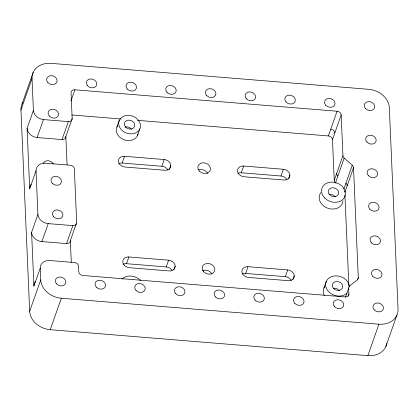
<?xml version="1.0" encoding="UTF-8"?>
<svg xmlns="http://www.w3.org/2000/svg" width="419" height="419" viewBox="0 0 419 419"><rect width="100%" height="100%" fill="white"/><g stroke="black" fill="none" stroke-linecap="round" stroke-linejoin="round"><path stroke-width="0.63" d="M22.076 103.896L33.148 72.456M20.95 109.956L32.022 78.515A20.253 16.383 19.4 0 1 51.144 63.358L368.746 89.315A20.253 16.383 19.4 0 1 389.324 107.714L398.05 309.044A20.253 16.383 19.4 0 1 378.928 324.201L367.856 355.642L50.254 329.685A20.253 16.388 19.4 0 1 29.676 311.28L20.95 109.956A20.253 16.383 19.4 0 1 22.836 102.43M67.071 164.866L65.846 136.573L72.173 118.577L71.057 92.84A4.049 3.279 19.4 0 1 74.881 89.807L337.065 111.239A4.049 3.279 19.4 0 1 341.176 114.916L342.941 155.601A4.049 3.279 19.4 0 0 344.209 158.068L352.248 165.264A4.049 3.279 19.4 0 1 353.516 167.731L358.276 277.677A4.049 3.279 19.4 0 1 357.218 279.95L349.745 285.873A4.049 3.279 19.4 0 0 348.687 288.152L348.933 293.897A4.049 3.279 19.4 0 1 345.104 296.93L82.925 275.498A4.049 3.279 19.4 0 1 78.814 271.821L78.568 266.217A4.049 3.279 19.4 0 0 74.456 262.535L49.798 260.524A10.124 8.191 19.4 0 0 40.24 268.097L33.913 286.067L31.587 232.404A10.124 8.191 19.4 0 0 41.874 241.58L66.527 243.591L72.854 225.626A4.049 3.279 19.4 0 0 76.677 222.594L74.352 168.909A4.049 3.279 19.4 0 0 70.235 165.227L45.582 163.211A10.124 8.191 19.4 0 0 36.018 170.79L29.697 188.754L27.078 128.382L33.405 110.391L32.022 78.515M65.846 136.573A4.049 3.279 19.4 0 1 62.017 139.574L37.123 137.537L43.45 119.572A10.124 8.191 19.4 0 1 33.405 110.391M70.926 101.037L74.881 89.807M62.017 139.574L68.344 121.604A4.049 3.279 19.4 0 0 72.173 118.577M31.582 232.377L37.909 214.413L36.018 170.79M41.874 241.58L48.201 223.61A10.124 8.191 19.4 0 1 37.909 214.413M29.676 311.28L40.748 279.845L40.24 268.097M71.298 262.373L70.35 240.564L76.284 223.72M116.901 127.109L119.274 120.373M50.254 329.685L61.326 298.244A20.253 16.383 19.4 0 1 40.748 279.845M118.713 163.62A6.479 5.243 19.4 0 1 122.149 163.033L124.527 156.292L164.227 159.539A6.479 5.243 19.4 0 1 170.805 165.426L169.297 169.711M137.5 135.562L139.867 128.822A11.14 9.014 19.4 0 0 127.58 115.34A11.14 9.014 19.4 0 0 121.264 129.628A11.14 9.014 19.4 0 0 139.867 128.822M123.076 264.284A6.479 5.243 19.4 0 1 126.512 263.692L128.884 256.957L168.59 260.204A6.479 5.243 19.4 0 1 175.168 266.091L173.875 269.763M122.154 163.033L161.854 166.275L164.227 159.539M126.517 263.692L166.217 266.94L168.59 260.204M237.809 173.356A6.479 5.243 19.4 0 1 241.25 172.764L243.622 166.029L283.323 169.271A6.479 5.243 19.4 0 1 289.906 175.158L288.612 178.834M242.172 274.021A6.479 5.243 19.4 0 1 245.613 273.429L247.985 266.688L287.685 269.936A6.479 5.243 19.4 0 1 294.269 275.822L292.975 279.499M241.25 172.764L280.95 176.006L283.323 169.271M336.012 183.223L335.509 182.773A4.049 3.279 19.4 0 1 334.242 180.306L332.476 139.616A4.049 3.279 19.4 0 0 328.36 135.939L337.065 111.239M332.476 139.616L341.176 114.916M245.613 273.429L285.313 276.671L287.685 269.936M334.242 180.306L342.941 155.601M335.509 182.773L344.209 158.068M343.847 189.121L352.248 165.264M344.963 192.012L353.516 167.731M323.924 288.094L326.296 281.359M345.523 297.134L348.687 288.152M349.352 286.999L349.745 285.873M348.142 296.144L348.933 293.897M357.486 279.918L358.276 277.677M385.852 346.544L396.924 315.104M71.853 114.974L121.012 118.991M137.401 120.332L328.36 135.939M43.45 119.572L68.344 121.604M48.201 223.61L72.854 225.626M61.326 298.244L378.928 324.201M344.921 194.929L348.875 286.135M386.779 343.512A20.253 16.388 19.4 0 1 367.856 355.637M37.123 137.537A10.124 8.191 19.4 0 1 27.078 128.382M29.691 188.733A10.124 8.191 19.4 0 1 31.121 184.287M33.908 286.025A10.124 8.191 19.4 0 1 35.348 281.584M70.35 240.564A4.049 3.279 19.4 0 1 66.527 243.591M330.738 129.204A4.049 3.279 19.4 0 1 334.849 132.881M337.882 176.038A4.049 3.279 19.4 0 1 336.614 173.571M345.921 183.229A4.049 3.279 19.4 0 1 347.189 185.696M285.313 276.671A6.479 5.243 19.4 0 1 291.367 280.547M166.217 266.94A6.479 5.243 19.4 0 1 171.979 270.302M280.95 176.006A6.479 5.243 19.4 0 1 286.716 179.374M161.854 166.275A6.479 5.243 19.4 0 1 167.904 170.151M202.477 270.774A6.479 5.243 19.4 0 1 211.967 274.057M198.658 169.878A6.479 5.243 19.4 0 1 207.604 173.393M125.082 127.041A5.368 4.342 19.4 0 1 131.498 129.262M328.978 194.662A5.368 4.342 19.4 0 1 335.389 196.883M333.524 288.314A5.368 4.342 19.4 0 1 339.453 290.634M138.008 133.891A11.14 9.014 19.4 0 1 123.511 139.569A11.14 9.014 19.4 0 1 117.844 125.538M342.993 200.827A12.151 9.831 19.4 0 1 327.595 208.143A12.151 9.831 19.4 0 1 320.886 192.63M324.243 295.505A12.151 9.831 19.4 0 1 324.95 286.381M347.052 293.07A12.151 9.831 19.4 0 1 327.894 290.786A12.151 9.831 19.4 0 1 333.634 276.058A12.151 9.831 19.4 0 1 349.441 286.942M122.029 279.023A12.151 9.831 19.4 0 1 140.517 280.531M344.601 191.446A4.049 3.279 19.4 0 1 344.785 192.106M294.269 275.822A6.479 5.243 19.4 0 1 288.152 280.672L248.451 277.43A6.479 5.243 19.4 0 1 241.863 271.538A6.479 5.243 19.4 0 1 247.985 266.688M175.168 266.091A6.479 5.243 19.4 0 1 169.051 270.941L129.351 267.694A6.479 5.243 19.4 0 1 122.767 261.807A6.479 5.243 19.4 0 1 128.884 256.957M289.906 175.158A6.479 5.243 19.4 0 1 283.789 180.008L244.088 176.766A6.479 5.243 19.4 0 1 237.505 170.879A6.479 5.243 19.4 0 1 243.622 166.029M170.805 165.426A6.479 5.243 19.4 0 1 164.688 170.276L124.988 167.029A6.479 5.243 19.4 0 1 118.404 161.142A6.479 5.243 19.4 0 1 124.522 156.292M43.346 163.578A5.368 4.342 19.4 0 1 48.002 160.749A5.368 4.342 19.4 0 1 53.276 163.976M56.596 283.893A5.368 4.342 19.4 0 0 65.558 283.501A5.368 4.342 19.4 0 0 59.639 277.006A5.368 4.342 19.4 0 0 56.596 283.893M368.38 175.629A5.368 4.342 19.4 0 0 377.346 175.242A5.368 4.342 19.4 0 0 371.423 168.742A5.368 4.342 19.4 0 0 368.38 175.629M87.571 85.806A5.368 4.342 19.4 0 0 96.532 85.418A5.368 4.342 19.4 0 0 90.614 78.919A5.368 4.342 19.4 0 0 87.571 85.806M127.271 89.053A5.368 4.342 19.4 0 0 136.233 88.666A5.368 4.342 19.4 0 0 130.314 82.166A5.368 4.342 19.4 0 0 127.271 89.053M369.836 209.181A5.368 4.342 19.4 0 0 378.797 208.793A5.368 4.342 19.4 0 0 372.879 202.298A5.368 4.342 19.4 0 0 369.836 209.181M372.742 276.294A5.368 4.342 19.4 0 0 381.709 275.901A5.368 4.342 19.4 0 0 375.785 269.407A5.368 4.342 19.4 0 0 372.742 276.294M374.198 309.845A5.368 4.342 19.4 0 0 383.16 309.458A5.368 4.342 19.4 0 0 377.241 302.963A5.368 4.342 19.4 0 0 374.198 309.845M334.498 306.603A5.368 4.342 19.4 0 0 343.46 306.216A5.368 4.342 19.4 0 0 337.541 299.716A5.368 4.342 19.4 0 0 334.498 306.603M294.798 303.356A5.368 4.342 19.4 0 0 303.759 302.968A5.368 4.342 19.4 0 0 297.841 296.474A5.368 4.342 19.4 0 0 294.798 303.356M255.098 300.114A5.368 4.342 19.4 0 0 264.059 299.726A5.368 4.342 19.4 0 0 258.141 293.227A5.368 4.342 19.4 0 0 255.098 300.114M215.397 296.867A5.368 4.342 19.4 0 0 224.359 296.479A5.368 4.342 19.4 0 0 218.44 289.985A5.368 4.342 19.4 0 0 215.397 296.867M175.697 293.625A5.368 4.342 19.4 0 0 184.659 293.237A5.368 4.342 19.4 0 0 178.74 286.737A5.368 4.342 19.4 0 0 175.697 293.625M135.997 290.377A5.368 4.342 19.4 0 0 144.958 289.99A5.368 4.342 19.4 0 0 139.04 283.495A5.368 4.342 19.4 0 0 135.997 290.377M96.297 287.135A5.368 4.342 19.4 0 0 105.258 286.748A5.368 4.342 19.4 0 0 99.34 280.248A5.368 4.342 19.4 0 0 96.297 287.135M371.286 242.737A5.368 4.342 19.4 0 0 380.253 242.35A5.368 4.342 19.4 0 0 374.335 235.85A5.368 4.342 19.4 0 0 371.286 242.737M366.929 142.072A5.368 4.342 19.4 0 0 375.89 141.685A5.368 4.342 19.4 0 0 369.972 135.185A5.368 4.342 19.4 0 0 366.929 142.072M365.473 108.521A5.368 4.342 19.4 0 0 374.434 108.128A5.368 4.342 19.4 0 0 368.516 101.634A5.368 4.342 19.4 0 0 365.473 108.521M325.773 105.274A5.368 4.342 19.4 0 0 334.734 104.886A5.368 4.342 19.4 0 0 328.815 98.386A5.368 4.342 19.4 0 0 325.773 105.274M286.072 102.032A5.368 4.342 19.4 0 0 295.034 101.639A5.368 4.342 19.4 0 0 289.115 95.144A5.368 4.342 19.4 0 0 286.072 102.032M246.372 98.784A5.368 4.342 19.4 0 0 255.333 98.397A5.368 4.342 19.4 0 0 249.415 91.897A5.368 4.342 19.4 0 0 246.372 98.784M206.672 95.542A5.368 4.342 19.4 0 0 215.633 95.15A5.368 4.342 19.4 0 0 209.715 88.655A5.368 4.342 19.4 0 0 206.672 95.542M166.972 92.295A5.368 4.342 19.4 0 0 175.933 91.908A5.368 4.342 19.4 0 0 170.014 85.408A5.368 4.342 19.4 0 0 166.972 92.295M47.871 82.564A5.368 4.342 19.4 0 0 56.832 82.176A5.368 4.342 19.4 0 0 50.914 75.677A5.368 4.342 19.4 0 0 47.871 82.564M49.322 116.115A5.368 4.342 19.4 0 0 58.288 115.728A5.368 4.342 19.4 0 0 52.365 109.233A5.368 4.342 19.4 0 0 49.322 116.115M199.324 171.078A6.479 5.243 19.4 0 0 210.149 170.612A6.479 5.243 19.4 0 0 202.995 162.766A6.479 5.243 19.4 0 0 199.324 171.078M203.686 271.742A6.479 5.243 19.4 0 0 214.507 271.276A6.479 5.243 19.4 0 0 207.358 263.431A6.479 5.243 19.4 0 0 203.686 271.742M125.569 127.02A5.368 4.342 19.4 0 0 134.536 126.632A5.368 4.342 19.4 0 0 128.612 120.138A5.368 4.342 19.4 0 0 125.569 127.02M324.406 197.705A12.151 9.831 19.4 0 0 344.701 196.825A12.151 9.831 19.4 0 0 331.293 182.118A12.151 9.831 19.4 0 0 324.406 197.705M329.465 194.641A5.368 4.342 19.4 0 0 338.426 194.254A5.368 4.342 19.4 0 0 332.508 187.754A5.368 4.342 19.4 0 0 329.465 194.641M333.524 288.392A5.368 4.342 19.4 0 0 342.491 288.005A5.368 4.342 19.4 0 0 336.567 281.51A5.368 4.342 19.4 0 0 333.524 288.392M52.234 183.229A5.368 4.342 19.4 0 0 61.195 182.836A5.368 4.342 19.4 0 0 55.277 176.341A5.368 4.342 19.4 0 0 52.234 183.229M53.684 216.78A5.368 4.342 19.4 0 0 62.651 216.393A5.368 4.342 19.4 0 0 56.727 209.898A5.368 4.342 19.4 0 0 53.684 216.78"/></g></svg>
